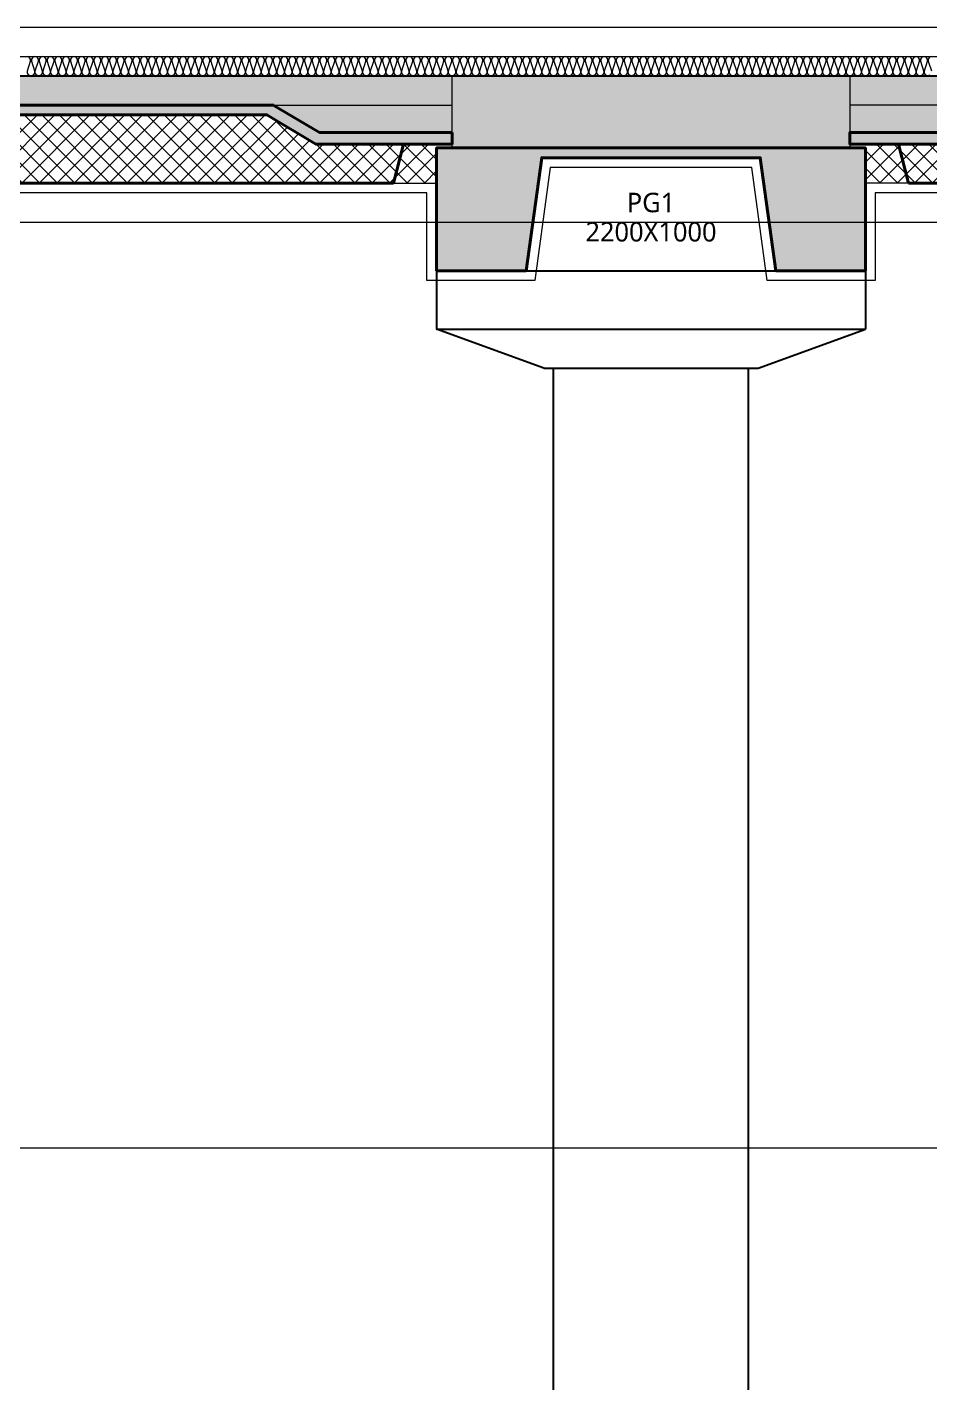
# Model space of a CAD drawing. Header units: millimetres. Extents: x 0 to 420000, y 0 to 297000.
# Drawn here: x 240813 to 245443, y 161544 to 168500 of the extents above; entities that cross this region are included whole.
import ezdxf
from ezdxf.enums import TextEntityAlignment as Align

# ---------------------------------------------------------------- set-up
doc = ezdxf.new("R2010")
doc.units = ezdxf.units.MM
doc.linetypes.add('CEN', pattern=[62, 60, -1, 0, -1])
for name, color, linetype, lineweight in [('A-AXIS-LINE', 1, 'CEN', 15), ('A-CONC-LIN1', 2, 'Continuous', 40), ('A-CONC-LIN2', 7, 'Continuous', 25), ('A-ELEV-LIN2', 7, 'Continuous', 25), ('A-XXXX-FIN2', 6, 'Continuous', 20), ('A-XXXX-INSL1', 15, 'Continuous', 18), ('A-XXXX-INSL2', 8, 'Continuous', 18)]:
    doc.layers.add(name, color=color, linetype=linetype, lineweight=lineweight)
doc.layers.add('A-CONC-SOLD', color=253, linetype='CEN')
doc.layers.add('A-XXXX-NPLT', color=144, linetype='Continuous', lineweight=15, plot=False)
doc.styles.add('맑은고딕', font='')
doc.styles.get('맑은고딕').set_extended_font_data('Malgun Gothic')

# ---------------------------------------------------------------- blocks, each defined once
blk = doc.blocks.new('axis(220316)')
at = {"layer": 'A-AXIS-LINE', "ltscale": 1000}
for p, q in [((4631788.1, -432118.7), (4955413.1, -432118.7)), ((4631788.1, -436868.7), (4955413.1, -436868.7))]:
    blk.add_line(p, q, dxfattribs=at)
blk = doc.blocks.new('PG1')
at = {"layer": 'A-CONC-SOLD'}
h = blk.add_hatch(color=256, dxfattribs=at)
h.dxf.hatch_style = 1
h.paths.add_polyline_path([(4800580.6, -237068.7), (4800580.6, -237438.7), (4802620.6, -237438.7), (4802620.6, -237068.7)])
h = blk.add_hatch(color=256, dxfattribs=at)
h.dxf.hatch_style = 1
h.paths.add_polyline_path([(4800500.6, -238068.7), (4800500.6, -237438.7), (4802700.6, -237438.7), (4802700.6, -238068.7), (4802240.6, -238068.7), (4802160.6, -237488.7), (4801040.6, -237488.7), (4800960.6, -238068.7)])
at = {"layer": 'A-CONC-LIN1'}
blk.add_lwpolyline([(4800500.6, -238068.7), (4800500.6, -237438.7), (4802700.6, -237438.7), (4802700.6, -238068.7), (4802240.6, -238068.7), (4802160.6, -237488.7), (4801040.6, -237488.7), (4800960.6, -238068.7), (4800500.6, -238068.7)], dxfattribs=at)
at = {"layer": 'A-CONC-LIN2'}
blk.add_line((4800580.6, -237068.7), (4802620.6, -237068.7), dxfattribs=at)
at = {"layer": 'A-XXXX-NPLT'}
blk.add_lwpolyline([(4802700.6, -238068.7), (4800500.6, -238068.7), (4800500.6, -237438.7), (4800580.6, -237438.7), (4800580.6, -237068.7), (4802620.6, -237068.7), (4802620.6, -237438.7), (4802700.6, -237438.7)], close=True, dxfattribs=at)
at = {"layer": 'A-XXXX-NPLT', "style": '맑은고딕'}
for s, p in [('PG1', (4801600.6, -237718.7)), ('2200X1000', (4801600.6, -237868.7))]:
    blk.add_text(s, height=100, dxfattribs=at).set_placement(p, align=Align.MIDDLE)
blk = doc.blocks.new('PS2(횡)')
at = {"layer": 'A-CONC-SOLD'}
h = blk.add_hatch(color=256, dxfattribs=at)
h.dxf.hatch_style = 1
h.paths.add_polyline_path([(1020, 0), (1020, -290), (1700, -290), (1937.4, -150), (9062.6, -150), (9300, -290), (9980, -290), (9980, 0)])
h = blk.add_hatch(color=256, dxfattribs=at)
h.dxf.hatch_style = 1
h.paths.add_polyline_path([(9980, -290), (9980, -350), (9280, -350), (9030, -200), (1970, -200), (1720, -350), (1020, -350), (1020, -290), (1700, -290), (1937.4, -150), (9062.6, -150), (9300, -290)])
at = {"layer": 'A-XXXX-INSL2'}
h = blk.add_hatch(dxfattribs=at)
h.set_pattern_fill('ANSI37', color=256, scale=20)
h.set_pattern_definition([(45, (-244012.5, -188500), (-44.90128, 44.90128), []), (135, (-244012.5, -188500), (-44.90128, -44.90128), [])])
h.paths.add_polyline_path([(1100, -550), (9900, -550), (9900, -350), (9280, -350), (9030, -200), (1970, -200), (1720, -350), (1100, -350)])
at = {"layer": 'A-CONC-LIN1', "color": 2}
for p, q in [((1320, -550), (1270, -350)), ((9680, -550), (9730, -350)), ((1320, -550), (9680, -550))]:
    blk.add_line(p, q, dxfattribs=at)
blk.add_lwpolyline([(9980, -290), (9980, -350), (9280, -350), (9030, -200), (1970, -200), (1720, -350), (1020, -350), (1020, -290), (1700, -290), (1937.4, -150), (9062.6, -150), (9300, -290)], close=True, dxfattribs=at)
at = {"layer": 'A-CONC-LIN2'}
blk.add_line((1020, 0), (9980, 0), dxfattribs=at)
at = {"layer": 'A-XXXX-INSL2'}
for p, q in [((1320, -550), (1100, -550)), ((9680, -550), (9900, -550))]:
    blk.add_line(p, q, dxfattribs=at)
at = {"layer": 'A-XXXX-NPLT'}
for p, q in [((1937.4, -150), (1020, -150)), ((9062.6, -150), (9980, -150))]:
    blk.add_line(p, q, dxfattribs=at)
at = {"layer": 'A-XXXX-NPLT', "style": '맑은고딕'}
blk.add_text('PS2', height=100, dxfattribs=at).set_placement((5500, -75), align=Align.MIDDLE)
blk = doc.blocks.new('횡지하층')
at = {"layer": 'A-ELEV-LIN2'}
for p, q in [((4844500.6, -238361.1), (4846700.6, -238361.1)), ((4844500.6, -238361.1), (4844500.6, -238661.1)), ((4846700.6, -238361.1), (4846700.6, -238661.1)), ((4844500.6, -238661.1), (4846700.6, -238661.1)), ((4845050.6, -238861.1), (4844500.6, -238661.1)), ((4846150.6, -238861.1), (4846700.6, -238661.1)), ((4845050.6, -238861.1), (4846150.6, -238861.1)), ((4845100.6, -247111.1), (4845100.6, -238861.1)), ((4846100.6, -247111.1), (4846100.6, -238861.1))]:
    blk.add_line(p, q, dxfattribs=at)
at = {"layer": 'A-XXXX-FIN2'}
blk.add_line((4757100.6, -237111.1), (4890100.6, -237111.1), dxfattribs=at)
at = {"layer": 'A-XXXX-INSL1'}
blk.add_lwpolyline([(4866450.6, -237961.1), (4857750.6, -237961.1), (4857750.6, -238411.1), (4857197, -238411.1), (4857117, -237831.1), (4856084.1, -237831.1), (4856004.1, -238411.1), (4855450.6, -238411.1), (4855450.6, -237961.1), (4846750.6, -237961.1), (4846750.6, -238411.1), (4846197, -238411.1), (4846117, -237831.1), (4845084.1, -237831.1), (4845004.1, -238411.1), (4844450.6, -238411.1), (4844450.6, -237961.1), (4835750.6, -237961.1)], dxfattribs=at)
at = {"layer": 'A-XXXX-INSL2'}
blk.add_line((4757100.4, -237261.1), (4890100.5, -237261.1), dxfattribs=at)
for points in [[(4847040.6, -237261.1), (4847029.6, -237265.1), (4847022.6, -237275.1), (4847022.6, -237286.1), (4847038.6, -237336.1)], [(4847031.6, -237357.1), (4847020.6, -237361.1), (4847009.6, -237357.1), (4847002.6, -237347.1), (4847002.6, -237336.1), (4847018.6, -237286.1), (4847018.6, -237275.1), (4847011.6, -237265.1), (4847000.6, -237261.1), (4846989.6, -237265.1), (4846982.6, -237275.1), (4846982.6, -237286.1), (4846998.6, -237336.1), (4846998.6, -237347.1), (4846991.6, -237357.1), (4846980.6, -237361.1), (4846969.6, -237357.1), (4846962.6, -237347.1), (4846962.6, -237336.1), (4846978.6, -237286.1), (4846978.6, -237275.1), (4846971.6, -237265.1), (4846960.6, -237261.1), (4846949.6, -237265.1), (4846942.6, -237275.1), (4846942.6, -237286.1), (4846958.6, -237336.1), (4846958.6, -237347.1), (4846951.6, -237357.1), (4846940.6, -237361.1), (4846929.6, -237357.1), (4846922.6, -237347.1), (4846922.6, -237336.1), (4846938.6, -237286.1), (4846938.6, -237275.1), (4846931.6, -237265.1), (4846920.6, -237261.1), (4846909.6, -237265.1), (4846902.6, -237275.1), (4846902.6, -237286.1), (4846918.6, -237336.1), (4846918.6, -237347.1), (4846911.6, -237357.1), (4846900.6, -237361.1), (4846889.6, -237357.1), (4846882.6, -237347.1), (4846882.6, -237336.1), (4846898.6, -237286.1), (4846898.6, -237275.1), (4846891.6, -237265.1), (4846880.6, -237261.1), (4846869.6, -237265.1), (4846862.6, -237275.1), (4846862.6, -237286.1), (4846878.6, -237336.1), (4846878.6, -237347.1), (4846871.6, -237357.1), (4846860.6, -237361.1), (4846849.6, -237357.1), (4846842.6, -237347.1), (4846842.6, -237336.1), (4846858.6, -237286.1), (4846858.6, -237275.1), (4846851.6, -237265.1), (4846840.6, -237261.1), (4846829.6, -237265.1), (4846822.6, -237275.1), (4846822.6, -237286.1), (4846838.6, -237336.1), (4846838.6, -237347.1), (4846831.6, -237357.1), (4846820.6, -237361.1), (4846809.6, -237357.1), (4846802.6, -237347.1), (4846802.6, -237336.1), (4846818.6, -237286.1), (4846818.6, -237275.1), (4846811.6, -237265.1), (4846800.6, -237261.1), (4846789.6, -237265.1), (4846782.6, -237275.1), (4846782.6, -237286.1), (4846798.6, -237336.1), (4846798.6, -237347.1), (4846791.6, -237357.1), (4846780.6, -237361.1), (4846769.6, -237357.1), (4846762.6, -237347.1), (4846762.6, -237336.1), (4846778.6, -237286.1), (4846778.6, -237275.1), (4846771.6, -237265.1), (4846760.6, -237261.1), (4846749.6, -237265.1), (4846742.6, -237275.1), (4846742.6, -237286.1), (4846758.6, -237336.1), (4846758.6, -237347.1), (4846751.6, -237357.1), (4846740.6, -237361.1), (4846729.6, -237357.1), (4846722.6, -237347.1), (4846722.6, -237336.1), (4846738.6, -237286.1), (4846738.6, -237275.1), (4846731.6, -237265.1), (4846720.6, -237261.1), (4846709.6, -237265.1), (4846702.6, -237275.1), (4846702.6, -237286.1), (4846718.6, -237336.1), (4846718.6, -237347.1), (4846711.6, -237357.1), (4846700.6, -237361.1), (4846689.6, -237357.1), (4846682.6, -237347.1), (4846682.6, -237336.1), (4846698.6, -237286.1), (4846698.6, -237275.1), (4846691.6, -237265.1), (4846680.6, -237261.1), (4846669.6, -237265.1), (4846662.6, -237275.1), (4846662.6, -237286.1), (4846678.6, -237336.1), (4846678.6, -237347.1), (4846671.6, -237357.1), (4846660.6, -237361.1), (4846649.6, -237357.1), (4846642.6, -237347.1), (4846642.6, -237336.1), (4846658.6, -237286.1), (4846658.6, -237275.1), (4846651.6, -237265.1), (4846640.6, -237261.1), (4846629.6, -237265.1), (4846622.6, -237275.1), (4846622.6, -237286.1), (4846638.6, -237336.1), (4846638.6, -237347.1), (4846631.6, -237357.1), (4846620.6, -237361.1), (4846609.6, -237357.1), (4846602.6, -237347.1), (4846602.6, -237336.1), (4846618.6, -237286.1), (4846618.6, -237275.1), (4846611.6, -237265.1), (4846600.6, -237261.1), (4846589.6, -237265.1), (4846582.6, -237275.1), (4846582.6, -237286.1), (4846598.6, -237336.1), (4846598.6, -237347.1), (4846591.6, -237357.1), (4846580.6, -237361.1), (4846569.6, -237357.1), (4846562.6, -237347.1), (4846562.6, -237336.1), (4846578.6, -237286.1), (4846578.6, -237275.1), (4846571.6, -237265.1), (4846560.6, -237261.1), (4846549.6, -237265.1), (4846542.6, -237275.1), (4846542.6, -237286.1), (4846558.6, -237336.1), (4846558.6, -237347.1), (4846551.6, -237357.1), (4846540.6, -237361.1), (4846529.6, -237357.1), (4846522.6, -237347.1), (4846522.6, -237336.1), (4846538.6, -237286.1), (4846538.6, -237275.1), (4846531.6, -237265.1), (4846520.6, -237261.1), (4846509.6, -237265.1), (4846502.6, -237275.1), (4846502.6, -237286.1), (4846518.6, -237336.1), (4846518.6, -237347.1), (4846511.6, -237357.1), (4846500.6, -237361.1), (4846489.6, -237357.1), (4846482.6, -237347.1), (4846482.6, -237336.1), (4846498.6, -237286.1), (4846498.6, -237275.1), (4846491.6, -237265.1), (4846480.6, -237261.1), (4846469.6, -237265.1), (4846462.6, -237275.1), (4846462.6, -237286.1), (4846478.6, -237336.1), (4846478.6, -237347.1), (4846471.6, -237357.1), (4846460.6, -237361.1), (4846449.6, -237357.1), (4846442.6, -237347.1), (4846442.6, -237336.1), (4846458.6, -237286.1), (4846458.6, -237275.1), (4846451.6, -237265.1), (4846440.6, -237261.1), (4846429.6, -237265.1), (4846422.6, -237275.1), (4846422.6, -237286.1), (4846438.6, -237336.1), (4846438.6, -237347.1), (4846431.6, -237357.1), (4846420.6, -237361.1), (4846409.6, -237357.1), (4846402.6, -237347.1), (4846402.6, -237336.1), (4846418.6, -237286.1), (4846418.6, -237275.1), (4846411.6, -237265.1), (4846400.6, -237261.1), (4846389.6, -237265.1), (4846382.6, -237275.1), (4846382.6, -237286.1), (4846398.6, -237336.1), (4846398.6, -237347.1), (4846391.6, -237357.1), (4846380.6, -237361.1), (4846369.6, -237357.1), (4846362.6, -237347.1), (4846362.6, -237336.1), (4846378.6, -237286.1), (4846378.6, -237275.1), (4846371.6, -237265.1), (4846360.6, -237261.1), (4846349.6, -237265.1), (4846342.6, -237275.1), (4846342.6, -237286.1), (4846358.6, -237336.1), (4846358.6, -237347.1), (4846351.6, -237357.1), (4846340.6, -237361.1), (4846329.6, -237357.1), (4846322.6, -237347.1), (4846322.6, -237336.1), (4846338.6, -237286.1), (4846338.6, -237275.1), (4846331.6, -237265.1), (4846320.6, -237261.1), (4846309.6, -237265.1), (4846302.6, -237275.1), (4846302.6, -237286.1), (4846318.6, -237336.1), (4846318.6, -237347.1), (4846311.6, -237357.1), (4846300.6, -237361.1), (4846289.6, -237357.1), (4846282.6, -237347.1), (4846282.6, -237336.1), (4846298.6, -237286.1), (4846298.6, -237275.1), (4846291.6, -237265.1), (4846280.6, -237261.1), (4846269.6, -237265.1), (4846262.6, -237275.1), (4846262.6, -237286.1), (4846278.6, -237336.1), (4846278.6, -237347.1), (4846271.6, -237357.1), (4846260.6, -237361.1), (4846249.6, -237357.1), (4846242.6, -237347.1), (4846242.6, -237336.1), (4846258.6, -237286.1), (4846258.6, -237275.1), (4846251.6, -237265.1), (4846240.6, -237261.1), (4846229.6, -237265.1), (4846222.6, -237275.1), (4846222.6, -237286.1), (4846238.6, -237336.1), (4846238.6, -237347.1), (4846231.6, -237357.1), (4846220.6, -237361.1), (4846209.6, -237357.1), (4846202.6, -237347.1), (4846202.6, -237336.1), (4846218.6, -237286.1), (4846218.6, -237275.1), (4846211.6, -237265.1), (4846200.6, -237261.1), (4846189.6, -237265.1), (4846182.6, -237275.1), (4846182.6, -237286.1), (4846198.6, -237336.1), (4846198.6, -237347.1), (4846191.6, -237357.1), (4846180.6, -237361.1), (4846169.6, -237357.1), (4846162.6, -237347.1), (4846162.6, -237336.1), (4846178.6, -237286.1), (4846178.6, -237275.1), (4846171.6, -237265.1), (4846160.6, -237261.1), (4846149.6, -237265.1), (4846142.6, -237275.1), (4846142.6, -237286.1), (4846158.6, -237336.1), (4846158.6, -237347.1), (4846151.6, -237357.1), (4846140.6, -237361.1), (4846129.6, -237357.1), (4846122.6, -237347.1), (4846122.6, -237336.1), (4846138.6, -237286.1), (4846138.6, -237275.1), (4846131.6, -237265.1), (4846120.6, -237261.1), (4846109.6, -237265.1), (4846102.6, -237275.1), (4846102.6, -237286.1), (4846118.6, -237336.1), (4846118.6, -237347.1), (4846111.6, -237357.1), (4846100.6, -237361.1), (4846089.6, -237357.1), (4846082.6, -237347.1), (4846082.6, -237336.1), (4846098.6, -237286.1), (4846098.6, -237275.1), (4846091.6, -237265.1), (4846080.6, -237261.1), (4846069.6, -237265.1), (4846062.6, -237275.1), (4846062.6, -237286.1), (4846078.6, -237336.1), (4846078.6, -237347.1), (4846071.6, -237357.1), (4846060.6, -237361.1), (4846049.6, -237357.1), (4846042.6, -237347.1), (4846042.6, -237336.1), (4846058.6, -237286.1), (4846058.6, -237275.1), (4846051.6, -237265.1), (4846040.6, -237261.1), (4846029.6, -237265.1), (4846022.6, -237275.1), (4846022.6, -237286.1), (4846038.6, -237336.1), (4846038.6, -237347.1), (4846031.6, -237357.1), (4846020.6, -237361.1), (4846009.6, -237357.1), (4846002.6, -237347.1), (4846002.6, -237336.1), (4846018.6, -237286.1), (4846018.6, -237275.1), (4846011.6, -237265.1), (4846000.6, -237261.1), (4845989.6, -237265.1), (4845982.6, -237275.1), (4845982.6, -237286.1), (4845998.6, -237336.1), (4845998.6, -237347.1), (4845991.6, -237357.1), (4845980.6, -237361.1), (4845969.6, -237357.1), (4845962.6, -237347.1), (4845962.6, -237336.1), (4845978.6, -237286.1), (4845978.6, -237275.1), (4845971.6, -237265.1), (4845960.6, -237261.1), (4845949.6, -237265.1), (4845942.6, -237275.1), (4845942.6, -237286.1), (4845958.6, -237336.1), (4845958.6, -237347.1), (4845951.6, -237357.1), (4845940.6, -237361.1), (4845929.6, -237357.1), (4845922.6, -237347.1), (4845922.6, -237336.1), (4845938.6, -237286.1), (4845938.6, -237275.1), (4845931.6, -237265.1), (4845920.6, -237261.1), (4845909.6, -237265.1), (4845902.6, -237275.1), (4845902.6, -237286.1), (4845918.6, -237336.1), (4845918.6, -237347.1), (4845911.6, -237357.1), (4845900.6, -237361.1), (4845889.6, -237357.1), (4845882.6, -237347.1), (4845882.6, -237336.1), (4845898.6, -237286.1), (4845898.6, -237275.1), (4845891.6, -237265.1), (4845880.6, -237261.1), (4845869.6, -237265.1), (4845862.6, -237275.1), (4845862.6, -237286.1), (4845878.6, -237336.1), (4845878.6, -237347.1), (4845871.6, -237357.1), (4845860.6, -237361.1), (4845849.6, -237357.1), (4845842.6, -237347.1), (4845842.6, -237336.1), (4845858.6, -237286.1), (4845858.6, -237275.1), (4845851.6, -237265.1), (4845840.6, -237261.1), (4845829.6, -237265.1), (4845822.6, -237275.1), (4845822.6, -237286.1), (4845838.6, -237336.1), (4845838.6, -237347.1), (4845831.6, -237357.1), (4845820.6, -237361.1), (4845809.6, -237357.1), (4845802.6, -237347.1), (4845802.6, -237336.1), (4845818.6, -237286.1), (4845818.6, -237275.1), (4845811.6, -237265.1), (4845800.6, -237261.1), (4845789.6, -237265.1), (4845782.6, -237275.1), (4845782.6, -237286.1), (4845798.6, -237336.1), (4845798.6, -237347.1), (4845791.6, -237357.1), (4845780.6, -237361.1), (4845769.6, -237357.1), (4845762.6, -237347.1), (4845762.6, -237336.1), (4845778.6, -237286.1), (4845778.6, -237275.1), (4845771.6, -237265.1), (4845760.6, -237261.1), (4845749.6, -237265.1), (4845742.6, -237275.1), (4845742.6, -237286.1), (4845758.6, -237336.1), (4845758.6, -237347.1), (4845751.6, -237357.1), (4845740.6, -237361.1), (4845729.6, -237357.1), (4845722.6, -237347.1), (4845722.6, -237336.1), (4845738.6, -237286.1), (4845738.6, -237275.1), (4845731.6, -237265.1), (4845720.6, -237261.1), (4845709.6, -237265.1), (4845702.6, -237275.1), (4845702.6, -237286.1), (4845718.6, -237336.1), (4845718.6, -237347.1), (4845711.6, -237357.1), (4845700.6, -237361.1), (4845689.6, -237357.1), (4845682.6, -237347.1), (4845682.6, -237336.1), (4845698.6, -237286.1), (4845698.6, -237275.1), (4845691.6, -237265.1), (4845680.6, -237261.1), (4845669.6, -237265.1), (4845662.6, -237275.1), (4845662.6, -237286.1), (4845678.6, -237336.1), (4845678.6, -237347.1), (4845671.6, -237357.1), (4845660.6, -237361.1), (4845649.6, -237357.1), (4845642.6, -237347.1), (4845642.6, -237336.1), (4845658.6, -237286.1), (4845658.6, -237275.1), (4845651.6, -237265.1), (4845640.6, -237261.1), (4845629.6, -237265.1), (4845622.6, -237275.1), (4845622.6, -237286.1), (4845638.6, -237336.1), (4845638.6, -237347.1), (4845631.6, -237357.1), (4845620.6, -237361.1), (4845609.6, -237357.1), (4845602.6, -237347.1), (4845602.6, -237336.1), (4845618.6, -237286.1), (4845618.6, -237275.1), (4845611.6, -237265.1), (4845600.6, -237261.1), (4845589.6, -237265.1), (4845582.6, -237275.1), (4845582.6, -237286.1), (4845598.6, -237336.1), (4845598.6, -237347.1), (4845591.6, -237357.1), (4845580.6, -237361.1), (4845569.6, -237357.1), (4845562.6, -237347.1), (4845562.6, -237336.1), (4845578.6, -237286.1), (4845578.6, -237275.1), (4845571.6, -237265.1), (4845560.6, -237261.1), (4845549.6, -237265.1), (4845542.6, -237275.1), (4845542.6, -237286.1), (4845558.6, -237336.1), (4845558.6, -237347.1), (4845551.6, -237357.1), (4845540.6, -237361.1), (4845529.6, -237357.1), (4845522.6, -237347.1), (4845522.6, -237336.1), (4845538.6, -237286.1), (4845538.6, -237275.1), (4845531.6, -237265.1), (4845520.6, -237261.1), (4845509.6, -237265.1), (4845502.6, -237275.1), (4845502.6, -237286.1), (4845518.6, -237336.1), (4845518.6, -237347.1), (4845511.6, -237357.1), (4845500.6, -237361.1), (4845489.6, -237357.1), (4845482.6, -237347.1), (4845482.6, -237336.1), (4845498.6, -237286.1), (4845498.6, -237275.1), (4845491.6, -237265.1), (4845480.6, -237261.1), (4845469.6, -237265.1), (4845462.6, -237275.1), (4845462.6, -237286.1), (4845478.6, -237336.1), (4845478.6, -237347.1), (4845471.6, -237357.1), (4845460.6, -237361.1), (4845449.6, -237357.1), (4845442.6, -237347.1), (4845442.6, -237336.1), (4845458.6, -237286.1), (4845458.6, -237275.1), (4845451.6, -237265.1), (4845440.6, -237261.1), (4845429.6, -237265.1), (4845422.6, -237275.1), (4845422.6, -237286.1), (4845438.6, -237336.1), (4845438.6, -237347.1), (4845431.6, -237357.1), (4845420.6, -237361.1), (4845409.6, -237357.1), (4845402.6, -237347.1), (4845402.6, -237336.1), (4845418.6, -237286.1), (4845418.6, -237275.1), (4845411.6, -237265.1), (4845400.6, -237261.1), (4845389.6, -237265.1), (4845382.6, -237275.1), (4845382.6, -237286.1), (4845398.6, -237336.1), (4845398.6, -237347.1), (4845391.6, -237357.1), (4845380.6, -237361.1), (4845369.6, -237357.1), (4845362.6, -237347.1), (4845362.6, -237336.1), (4845378.6, -237286.1), (4845378.6, -237275.1), (4845371.6, -237265.1), (4845360.6, -237261.1), (4845349.6, -237265.1), (4845342.6, -237275.1), (4845342.6, -237286.1), (4845358.6, -237336.1), (4845358.6, -237347.1), (4845351.6, -237357.1), (4845340.6, -237361.1), (4845329.6, -237357.1), (4845322.6, -237347.1), (4845322.6, -237336.1), (4845338.6, -237286.1), (4845338.6, -237275.1), (4845331.6, -237265.1), (4845320.6, -237261.1), (4845309.6, -237265.1), (4845302.6, -237275.1), (4845302.6, -237286.1), (4845318.6, -237336.1), (4845318.6, -237347.1), (4845311.6, -237357.1), (4845300.6, -237361.1), (4845289.6, -237357.1), (4845282.6, -237347.1), (4845282.6, -237336.1), (4845298.6, -237286.1), (4845298.6, -237275.1), (4845291.6, -237265.1), (4845280.6, -237261.1), (4845269.6, -237265.1), (4845262.6, -237275.1), (4845262.6, -237286.1), (4845278.6, -237336.1), (4845278.6, -237347.1), (4845271.6, -237357.1), (4845260.6, -237361.1), (4845249.6, -237357.1), (4845242.6, -237347.1), (4845242.6, -237336.1), (4845258.6, -237286.1), (4845258.6, -237275.1), (4845251.6, -237265.1), (4845240.6, -237261.1), (4845229.6, -237265.1), (4845222.6, -237275.1), (4845222.6, -237286.1), (4845238.6, -237336.1), (4845238.6, -237347.1), (4845231.6, -237357.1), (4845220.6, -237361.1), (4845209.6, -237357.1), (4845202.6, -237347.1), (4845202.6, -237336.1), (4845218.6, -237286.1), (4845218.6, -237275.1), (4845211.6, -237265.1), (4845200.6, -237261.1), (4845189.6, -237265.1), (4845182.6, -237275.1), (4845182.6, -237286.1), (4845198.6, -237336.1), (4845198.6, -237347.1), (4845191.6, -237357.1), (4845180.6, -237361.1), (4845169.6, -237357.1), (4845162.6, -237347.1), (4845162.6, -237336.1), (4845178.6, -237286.1), (4845178.6, -237275.1), (4845171.6, -237265.1), (4845160.6, -237261.1), (4845149.6, -237265.1), (4845142.6, -237275.1), (4845142.6, -237286.1), (4845158.6, -237336.1), (4845158.6, -237347.1), (4845151.6, -237357.1), (4845140.6, -237361.1), (4845129.6, -237357.1), (4845122.6, -237347.1), (4845122.6, -237336.1), (4845138.6, -237286.1), (4845138.6, -237275.1), (4845131.6, -237265.1), (4845120.6, -237261.1), (4845109.6, -237265.1), (4845102.6, -237275.1), (4845102.6, -237286.1), (4845118.6, -237336.1), (4845118.6, -237347.1), (4845111.6, -237357.1), (4845100.6, -237361.1), (4845089.6, -237357.1), (4845082.6, -237347.1), (4845082.6, -237336.1), (4845098.6, -237286.1), (4845098.6, -237275.1), (4845091.6, -237265.1), (4845080.6, -237261.1), (4845069.6, -237265.1), (4845062.6, -237275.1), (4845062.6, -237286.1), (4845078.6, -237336.1), (4845078.6, -237347.1), (4845071.6, -237357.1), (4845060.6, -237361.1), (4845049.6, -237357.1), (4845042.6, -237347.1), (4845042.6, -237336.1), (4845058.6, -237286.1), (4845058.6, -237275.1), (4845051.6, -237265.1), (4845040.6, -237261.1), (4845029.6, -237265.1), (4845022.6, -237275.1), (4845022.6, -237286.1), (4845038.6, -237336.1), (4845038.6, -237347.1), (4845031.6, -237357.1), (4845020.6, -237361.1), (4845009.6, -237357.1), (4845002.6, -237347.1), (4845002.6, -237336.1), (4845018.6, -237286.1), (4845018.6, -237275.1), (4845011.6, -237265.1), (4845000.6, -237261.1), (4844989.6, -237265.1), (4844982.6, -237275.1), (4844982.6, -237286.1), (4844998.6, -237336.1), (4844998.6, -237347.1), (4844991.6, -237357.1), (4844980.6, -237361.1), (4844969.6, -237357.1), (4844962.6, -237347.1), (4844962.6, -237336.1), (4844978.6, -237286.1), (4844978.6, -237275.1), (4844971.6, -237265.1), (4844960.6, -237261.1), (4844949.6, -237265.1), (4844942.6, -237275.1), (4844942.6, -237286.1), (4844958.6, -237336.1), (4844958.6, -237347.1), (4844951.6, -237357.1), (4844940.6, -237361.1), (4844929.6, -237357.1), (4844922.6, -237347.1), (4844922.6, -237336.1), (4844938.6, -237286.1), (4844938.6, -237275.1), (4844931.6, -237265.1), (4844920.6, -237261.1), (4844909.6, -237265.1), (4844902.6, -237275.1), (4844902.6, -237286.1), (4844918.6, -237336.1), (4844918.6, -237347.1), (4844911.6, -237357.1), (4844900.6, -237361.1), (4844889.6, -237357.1), (4844882.6, -237347.1), (4844882.6, -237336.1), (4844898.6, -237286.1), (4844898.6, -237275.1), (4844891.6, -237265.1), (4844880.6, -237261.1), (4844869.6, -237265.1), (4844862.6, -237275.1), (4844862.6, -237286.1), (4844878.6, -237336.1), (4844878.6, -237347.1), (4844871.6, -237357.1), (4844860.6, -237361.1), (4844849.6, -237357.1), (4844842.6, -237347.1), (4844842.6, -237336.1), (4844858.6, -237286.1), (4844858.6, -237275.1), (4844851.6, -237265.1), (4844840.6, -237261.1), (4844829.6, -237265.1), (4844822.6, -237275.1), (4844822.6, -237286.1), (4844838.6, -237336.1), (4844838.6, -237347.1), (4844831.6, -237357.1), (4844820.6, -237361.1), (4844809.6, -237357.1), (4844802.6, -237347.1), (4844802.6, -237336.1), (4844818.6, -237286.1), (4844818.6, -237275.1), (4844811.6, -237265.1), (4844800.6, -237261.1), (4844789.6, -237265.1), (4844782.6, -237275.1), (4844782.6, -237286.1), (4844798.6, -237336.1), (4844798.6, -237347.1), (4844791.6, -237357.1), (4844780.6, -237361.1), (4844769.6, -237357.1), (4844762.6, -237347.1), (4844762.6, -237336.1), (4844778.6, -237286.1), (4844778.6, -237275.1), (4844771.6, -237265.1), (4844760.6, -237261.1), (4844749.6, -237265.1), (4844742.6, -237275.1), (4844742.6, -237286.1), (4844758.6, -237336.1), (4844758.6, -237347.1), (4844751.6, -237357.1), (4844740.6, -237361.1), (4844729.6, -237357.1), (4844722.6, -237347.1), (4844722.6, -237336.1), (4844738.6, -237286.1), (4844738.6, -237275.1), (4844731.6, -237265.1), (4844720.6, -237261.1), (4844709.6, -237265.1), (4844702.6, -237275.1), (4844702.6, -237286.1), (4844718.6, -237336.1), (4844718.6, -237347.1), (4844711.6, -237357.1), (4844700.6, -237361.1), (4844689.6, -237357.1), (4844682.6, -237347.1), (4844682.6, -237336.1), (4844698.6, -237286.1), (4844698.6, -237275.1), (4844691.6, -237265.1), (4844680.6, -237261.1), (4844669.6, -237265.1), (4844662.6, -237275.1), (4844662.6, -237286.1), (4844678.6, -237336.1), (4844678.6, -237347.1), (4844671.6, -237357.1), (4844660.6, -237361.1), (4844649.6, -237357.1), (4844642.6, -237347.1), (4844642.6, -237336.1), (4844658.6, -237286.1), (4844658.6, -237275.1), (4844651.6, -237265.1), (4844640.6, -237261.1), (4844629.6, -237265.1), (4844622.6, -237275.1), (4844622.6, -237286.1), (4844638.6, -237336.1), (4844638.6, -237347.1), (4844631.6, -237357.1), (4844620.6, -237361.1), (4844609.6, -237357.1), (4844602.6, -237347.1), (4844602.6, -237336.1), (4844618.6, -237286.1), (4844618.6, -237275.1), (4844611.6, -237265.1), (4844600.6, -237261.1), (4844589.6, -237265.1), (4844582.6, -237275.1), (4844582.6, -237286.1), (4844598.6, -237336.1), (4844598.6, -237347.1), (4844591.6, -237357.1), (4844580.6, -237361.1), (4844569.6, -237357.1), (4844562.6, -237347.1), (4844562.6, -237336.1), (4844578.6, -237286.1), (4844578.6, -237275.1), (4844571.6, -237265.1), (4844560.6, -237261.1), (4844549.6, -237265.1), (4844542.6, -237275.1), (4844542.6, -237286.1), (4844558.6, -237336.1), (4844558.6, -237347.1), (4844551.6, -237357.1), (4844540.6, -237361.1), (4844529.6, -237357.1), (4844522.6, -237347.1), (4844522.6, -237336.1), (4844538.6, -237286.1), (4844538.6, -237275.1), (4844531.6, -237265.1), (4844520.6, -237261.1), (4844509.6, -237265.1), (4844502.6, -237275.1), (4844502.6, -237286.1), (4844518.6, -237336.1), (4844518.6, -237347.1), (4844511.6, -237357.1), (4844500.6, -237361.1), (4844489.6, -237357.1), (4844482.6, -237347.1), (4844482.6, -237336.1), (4844498.6, -237286.1), (4844498.6, -237275.1), (4844491.6, -237265.1), (4844480.6, -237261.1), (4844469.6, -237265.1), (4844462.6, -237275.1), (4844462.6, -237286.1), (4844478.6, -237336.1), (4844478.6, -237347.1), (4844471.6, -237357.1), (4844460.6, -237361.1), (4844449.6, -237357.1), (4844442.6, -237347.1), (4844442.6, -237336.1), (4844458.6, -237286.1), (4844458.6, -237275.1), (4844451.6, -237265.1), (4844440.6, -237261.1), (4844429.6, -237265.1), (4844422.6, -237275.1), (4844422.6, -237286.1), (4844438.6, -237336.1), (4844438.6, -237347.1), (4844431.6, -237357.1), (4844420.6, -237361.1), (4844409.6, -237357.1), (4844402.6, -237347.1), (4844402.6, -237336.1), (4844418.6, -237286.1), (4844418.6, -237275.1), (4844411.6, -237265.1), (4844400.6, -237261.1), (4844389.6, -237265.1), (4844382.6, -237275.1), (4844382.6, -237286.1), (4844398.6, -237336.1), (4844398.6, -237347.1), (4844391.6, -237357.1), (4844380.6, -237361.1), (4844369.6, -237357.1), (4844362.6, -237347.1), (4844362.6, -237336.1), (4844378.6, -237286.1), (4844378.6, -237275.1), (4844371.6, -237265.1), (4844360.6, -237261.1), (4844349.6, -237265.1), (4844342.6, -237275.1), (4844342.6, -237286.1), (4844358.6, -237336.1), (4844358.6, -237347.1), (4844351.6, -237357.1), (4844340.6, -237361.1), (4844329.6, -237357.1), (4844322.6, -237347.1), (4844322.6, -237336.1), (4844338.6, -237286.1), (4844338.6, -237275.1), (4844331.6, -237265.1), (4844320.6, -237261.1), (4844309.6, -237265.1), (4844302.6, -237275.1), (4844302.6, -237286.1), (4844318.6, -237336.1), (4844318.6, -237347.1), (4844311.6, -237357.1), (4844300.6, -237361.1), (4844289.6, -237357.1), (4844282.6, -237347.1), (4844282.6, -237336.1), (4844298.6, -237286.1), (4844298.6, -237275.1), (4844291.6, -237265.1), (4844280.6, -237261.1), (4844269.6, -237265.1), (4844262.6, -237275.1), (4844262.6, -237286.1), (4844278.6, -237336.1), (4844278.6, -237347.1), (4844271.6, -237357.1), (4844260.6, -237361.1), (4844249.6, -237357.1), (4844242.6, -237347.1), (4844242.6, -237336.1), (4844258.6, -237286.1), (4844258.6, -237275.1), (4844251.6, -237265.1), (4844240.6, -237261.1), (4844229.6, -237265.1), (4844222.6, -237275.1), (4844222.6, -237286.1), (4844238.6, -237336.1), (4844238.6, -237347.1), (4844231.6, -237357.1), (4844220.6, -237361.1), (4844209.6, -237357.1), (4844202.6, -237347.1), (4844202.6, -237336.1), (4844218.6, -237286.1), (4844218.6, -237275.1), (4844211.6, -237265.1), (4844200.6, -237261.1), (4844189.6, -237265.1), (4844182.6, -237275.1), (4844182.6, -237286.1), (4844198.6, -237336.1), (4844198.6, -237347.1), (4844191.6, -237357.1), (4844180.6, -237361.1), (4844169.6, -237357.1), (4844162.6, -237347.1), (4844162.6, -237336.1), (4844178.6, -237286.1), (4844178.6, -237275.1), (4844171.6, -237265.1), (4844160.6, -237261.1), (4844149.6, -237265.1), (4844142.6, -237275.1), (4844142.6, -237286.1), (4844158.6, -237336.1), (4844158.6, -237347.1), (4844151.6, -237357.1), (4844140.6, -237361.1), (4844129.6, -237357.1), (4844122.6, -237347.1), (4844122.6, -237336.1), (4844138.6, -237286.1), (4844138.6, -237275.1), (4844131.6, -237265.1), (4844120.6, -237261.1), (4844109.6, -237265.1), (4844102.6, -237275.1), (4844102.6, -237286.1), (4844118.6, -237336.1), (4844118.6, -237347.1), (4844111.6, -237357.1), (4844100.6, -237361.1), (4844089.6, -237357.1), (4844082.6, -237347.1), (4844082.6, -237336.1), (4844098.6, -237286.1), (4844098.6, -237275.1), (4844091.6, -237265.1), (4844080.6, -237261.1), (4844069.6, -237265.1), (4844062.6, -237275.1), (4844062.6, -237286.1), (4844078.6, -237336.1), (4844078.6, -237347.1), (4844071.6, -237357.1), (4844060.6, -237361.1), (4844049.6, -237357.1), (4844042.6, -237347.1), (4844042.6, -237336.1), (4844058.6, -237286.1), (4844058.6, -237275.1), (4844051.6, -237265.1), (4844040.6, -237261.1), (4844029.6, -237265.1), (4844022.6, -237275.1), (4844022.6, -237286.1), (4844038.6, -237336.1), (4844038.6, -237347.1), (4844031.6, -237357.1), (4844020.6, -237361.1), (4844009.6, -237357.1), (4844002.6, -237347.1), (4844002.6, -237336.1), (4844018.6, -237286.1), (4844018.6, -237275.1), (4844011.6, -237265.1), (4844000.6, -237261.1), (4843989.6, -237265.1), (4843982.6, -237275.1), (4843982.6, -237286.1), (4843998.6, -237336.1), (4843998.6, -237347.1), (4843991.6, -237357.1), (4843980.6, -237361.1), (4843969.6, -237357.1), (4843962.6, -237347.1), (4843962.6, -237336.1), (4843978.6, -237286.1), (4843978.6, -237275.1), (4843971.6, -237265.1), (4843960.6, -237261.1), (4843949.6, -237265.1), (4843942.6, -237275.1), (4843942.6, -237286.1), (4843958.6, -237336.1), (4843958.6, -237347.1), (4843951.6, -237357.1), (4843940.6, -237361.1), (4843929.6, -237357.1), (4843922.6, -237347.1), (4843922.6, -237336.1), (4843938.6, -237286.1), (4843938.6, -237275.1), (4843931.6, -237265.1), (4843920.6, -237261.1), (4843909.6, -237265.1), (4843902.6, -237275.1), (4843902.6, -237286.1), (4843918.6, -237336.1), (4843918.6, -237347.1), (4843911.6, -237357.1), (4843900.6, -237361.1), (4843889.6, -237357.1), (4843882.6, -237347.1), (4843882.6, -237336.1), (4843898.6, -237286.1), (4843898.6, -237275.1), (4843891.6, -237265.1), (4843880.6, -237261.1), (4843869.6, -237265.1), (4843862.6, -237275.1), (4843862.6, -237286.1), (4843878.6, -237336.1), (4843878.6, -237347.1), (4843871.6, -237357.1), (4843860.6, -237361.1), (4843849.6, -237357.1), (4843842.6, -237347.1), (4843842.6, -237336.1), (4843858.6, -237286.1), (4843858.6, -237275.1), (4843851.6, -237265.1), (4843840.6, -237261.1), (4843829.6, -237265.1), (4843822.6, -237275.1), (4843822.6, -237286.1), (4843838.6, -237336.1), (4843838.6, -237347.1), (4843831.6, -237357.1), (4843820.6, -237361.1), (4843809.6, -237357.1), (4843802.6, -237347.1), (4843802.6, -237336.1), (4843818.6, -237286.1), (4843818.6, -237275.1), (4843811.6, -237265.1), (4843800.6, -237261.1), (4843789.6, -237265.1), (4843782.6, -237275.1), (4843782.6, -237286.1), (4843798.6, -237336.1), (4843798.6, -237347.1), (4843791.6, -237357.1), (4843780.6, -237361.1), (4843769.6, -237357.1), (4843762.6, -237347.1), (4843762.6, -237336.1), (4843778.6, -237286.1), (4843778.6, -237275.1), (4843771.6, -237265.1), (4843760.6, -237261.1), (4843749.6, -237265.1), (4843742.6, -237275.1), (4843742.6, -237286.1), (4843758.6, -237336.1), (4843758.6, -237347.1), (4843751.6, -237357.1), (4843740.6, -237361.1), (4843729.6, -237357.1), (4843722.6, -237347.1), (4843722.6, -237336.1), (4843738.6, -237286.1), (4843738.6, -237275.1), (4843731.6, -237265.1), (4843720.6, -237261.1), (4843709.6, -237265.1), (4843702.6, -237275.1), (4843702.6, -237286.1), (4843718.6, -237336.1), (4843718.6, -237347.1), (4843711.6, -237357.1), (4843700.6, -237361.1), (4843689.6, -237357.1), (4843682.6, -237347.1), (4843682.6, -237336.1), (4843698.6, -237286.1), (4843698.6, -237275.1), (4843691.6, -237265.1), (4843680.6, -237261.1), (4843669.6, -237265.1), (4843662.6, -237275.1), (4843662.6, -237286.1), (4843678.6, -237336.1), (4843678.6, -237347.1), (4843671.6, -237357.1), (4843660.6, -237361.1), (4843649.6, -237357.1), (4843642.6, -237347.1), (4843642.6, -237336.1), (4843658.6, -237286.1), (4843658.6, -237275.1), (4843651.6, -237265.1), (4843640.6, -237261.1), (4843629.6, -237265.1), (4843622.6, -237275.1), (4843622.6, -237286.1), (4843638.6, -237336.1), (4843638.6, -237347.1), (4843631.6, -237357.1), (4843620.6, -237361.1), (4843609.6, -237357.1), (4843602.6, -237347.1), (4843602.6, -237336.1), (4843618.6, -237286.1), (4843618.6, -237275.1), (4843611.6, -237265.1), (4843600.6, -237261.1), (4843589.6, -237265.1), (4843582.6, -237275.1), (4843582.6, -237286.1), (4843598.6, -237336.1), (4843598.6, -237347.1), (4843591.6, -237357.1), (4843580.6, -237361.1), (4843569.6, -237357.1), (4843562.6, -237347.1), (4843562.6, -237336.1), (4843578.6, -237286.1), (4843578.6, -237275.1), (4843571.6, -237265.1), (4843560.6, -237261.1), (4843549.6, -237265.1), (4843542.6, -237275.1), (4843542.6, -237286.1), (4843558.6, -237336.1), (4843558.6, -237347.1), (4843551.6, -237357.1), (4843540.6, -237361.1), (4843529.6, -237357.1), (4843522.6, -237347.1), (4843522.6, -237336.1), (4843538.6, -237286.1), (4843538.6, -237275.1), (4843531.6, -237265.1), (4843520.6, -237261.1), (4843509.6, -237265.1), (4843502.6, -237275.1), (4843502.6, -237286.1), (4843518.6, -237336.1), (4843518.6, -237347.1), (4843511.6, -237357.1), (4843500.6, -237361.1), (4843489.6, -237357.1), (4843482.6, -237347.1), (4843482.6, -237336.1), (4843498.6, -237286.1), (4843498.6, -237275.1), (4843491.6, -237265.1), (4843480.6, -237261.1), (4843469.6, -237265.1), (4843462.6, -237275.1), (4843462.6, -237286.1), (4843478.6, -237336.1), (4843478.6, -237347.1), (4843471.6, -237357.1), (4843460.6, -237361.1), (4843449.6, -237357.1), (4843442.6, -237347.1), (4843442.6, -237336.1), (4843458.6, -237286.1), (4843458.6, -237275.1), (4843451.6, -237265.1), (4843440.6, -237261.1), (4843429.6, -237265.1), (4843422.6, -237275.1), (4843422.6, -237286.1), (4843438.6, -237336.1), (4843438.6, -237347.1), (4843431.6, -237357.1), (4843420.6, -237361.1), (4843409.6, -237357.1), (4843402.6, -237347.1), (4843402.6, -237336.1), (4843418.6, -237286.1), (4843418.6, -237275.1), (4843411.6, -237265.1), (4843400.6, -237261.1), (4843389.6, -237265.1), (4843382.6, -237275.1), (4843382.6, -237286.1), (4843398.6, -237336.1), (4843398.6, -237347.1), (4843391.6, -237357.1), (4843380.6, -237361.1), (4843369.6, -237357.1), (4843362.6, -237347.1), (4843362.6, -237336.1), (4843378.6, -237286.1), (4843378.6, -237275.1), (4843371.6, -237265.1), (4843360.6, -237261.1), (4843349.6, -237265.1), (4843342.6, -237275.1), (4843342.6, -237286.1), (4843358.6, -237336.1), (4843358.6, -237347.1), (4843351.6, -237357.1), (4843340.6, -237361.1), (4843329.6, -237357.1), (4843322.6, -237347.1), (4843322.6, -237336.1), (4843338.6, -237286.1), (4843338.6, -237275.1), (4843331.6, -237265.1), (4843320.6, -237261.1), (4843309.6, -237265.1), (4843302.6, -237275.1), (4843302.6, -237286.1), (4843318.6, -237336.1), (4843318.6, -237347.1), (4843311.6, -237357.1), (4843300.6, -237361.1), (4843289.6, -237357.1), (4843282.6, -237347.1), (4843282.6, -237336.1), (4843298.6, -237286.1), (4843298.6, -237275.1), (4843291.6, -237265.1), (4843280.6, -237261.1), (4843269.6, -237265.1), (4843262.6, -237275.1), (4843262.6, -237286.1), (4843278.6, -237336.1), (4843278.6, -237347.1), (4843271.6, -237357.1), (4843260.6, -237361.1), (4843249.6, -237357.1), (4843242.6, -237347.1), (4843242.6, -237336.1), (4843258.6, -237286.1), (4843258.6, -237275.1), (4843251.6, -237265.1), (4843240.6, -237261.1), (4843229.6, -237265.1), (4843222.6, -237275.1), (4843222.6, -237286.1), (4843238.6, -237336.1), (4843238.6, -237347.1), (4843231.6, -237357.1), (4843220.6, -237361.1), (4843209.6, -237357.1), (4843202.6, -237347.1), (4843202.6, -237336.1), (4843218.6, -237286.1), (4843218.6, -237275.1), (4843211.6, -237265.1), (4843200.6, -237261.1), (4843189.6, -237265.1), (4843182.6, -237275.1), (4843182.6, -237286.1), (4843198.6, -237336.1), (4843198.6, -237347.1), (4843191.6, -237357.1), (4843180.6, -237361.1), (4843169.6, -237357.1), (4843162.6, -237347.1), (4843162.6, -237336.1), (4843178.6, -237286.1), (4843178.6, -237275.1), (4843171.6, -237265.1), (4843160.6, -237261.1), (4843149.6, -237265.1), (4843142.6, -237275.1), (4843142.6, -237286.1), (4843158.6, -237336.1), (4843158.6, -237347.1), (4843151.6, -237357.1), (4843140.6, -237361.1), (4843129.6, -237357.1), (4843122.6, -237347.1), (4843122.6, -237336.1), (4843138.6, -237286.1), (4843138.6, -237275.1), (4843131.6, -237265.1), (4843120.6, -237261.1), (4843109.6, -237265.1), (4843102.6, -237275.1), (4843102.6, -237286.1), (4843118.6, -237336.1), (4843118.6, -237347.1), (4843111.6, -237357.1), (4843100.6, -237361.1), (4843089.6, -237357.1), (4843082.6, -237347.1), (4843082.6, -237336.1), (4843098.6, -237286.1), (4843098.6, -237275.1), (4843091.6, -237265.1), (4843080.6, -237261.1), (4843069.6, -237265.1), (4843062.6, -237275.1), (4843062.6, -237286.1), (4843078.6, -237336.1), (4843078.6, -237347.1), (4843071.6, -237357.1), (4843060.6, -237361.1), (4843049.6, -237357.1), (4843042.6, -237347.1), (4843042.6, -237336.1), (4843058.6, -237286.1), (4843058.6, -237275.1), (4843051.6, -237265.1), (4843040.6, -237261.1), (4843029.6, -237265.1), (4843022.6, -237275.1), (4843022.6, -237286.1), (4843038.6, -237336.1), (4843038.6, -237347.1), (4843031.6, -237357.1), (4843020.6, -237361.1), (4843009.6, -237357.1), (4843002.6, -237347.1), (4843002.6, -237336.1), (4843018.6, -237286.1), (4843018.6, -237275.1), (4843011.6, -237265.1), (4843000.6, -237261.1), (4842989.6, -237265.1), (4842982.6, -237275.1), (4842982.6, -237286.1), (4842998.6, -237336.1), (4842998.6, -237347.1), (4842991.6, -237357.1), (4842980.6, -237361.1), (4842969.6, -237357.1), (4842962.6, -237347.1), (4842962.6, -237336.1), (4842978.6, -237286.1), (4842978.6, -237275.1), (4842971.6, -237265.1), (4842960.6, -237261.1), (4842949.6, -237265.1), (4842942.6, -237275.1), (4842942.6, -237286.1), (4842958.6, -237336.1), (4842958.6, -237347.1), (4842951.6, -237357.1), (4842940.6, -237361.1), (4842929.6, -237357.1), (4842922.6, -237347.1), (4842922.6, -237336.1), (4842938.6, -237286.1), (4842938.6, -237275.1), (4842931.6, -237265.1), (4842920.6, -237261.1), (4842909.6, -237265.1), (4842902.6, -237275.1), (4842902.6, -237286.1), (4842918.6, -237336.1), (4842918.6, -237347.1), (4842911.6, -237357.1), (4842900.6, -237361.1), (4842889.6, -237357.1), (4842882.6, -237347.1), (4842882.6, -237336.1), (4842898.6, -237286.1), (4842898.6, -237275.1), (4842891.6, -237265.1), (4842880.6, -237261.1), (4842869.6, -237265.1), (4842862.6, -237275.1), (4842862.6, -237286.1), (4842878.6, -237336.1), (4842878.6, -237347.1), (4842871.6, -237357.1), (4842860.6, -237361.1), (4842849.6, -237357.1), (4842842.6, -237347.1), (4842842.6, -237336.1), (4842858.6, -237286.1), (4842858.6, -237275.1), (4842851.6, -237265.1), (4842840.6, -237261.1), (4842829.6, -237265.1), (4842822.6, -237275.1), (4842822.6, -237286.1), (4842838.6, -237336.1), (4842838.6, -237347.1), (4842831.6, -237357.1), (4842820.6, -237361.1), (4842809.6, -237357.1), (4842802.6, -237347.1), (4842802.6, -237336.1), (4842818.6, -237286.1), (4842818.6, -237275.1), (4842811.6, -237265.1), (4842800.6, -237261.1), (4842789.6, -237265.1), (4842782.6, -237275.1), (4842782.6, -237286.1), (4842798.6, -237336.1), (4842798.6, -237347.1), (4842791.6, -237357.1), (4842780.6, -237361.1), (4842769.6, -237357.1), (4842762.6, -237347.1), (4842762.6, -237336.1), (4842778.6, -237286.1), (4842778.6, -237275.1), (4842771.6, -237265.1), (4842760.6, -237261.1), (4842749.6, -237265.1), (4842742.6, -237275.1), (4842742.6, -237286.1), (4842758.6, -237336.1), (4842758.6, -237347.1), (4842751.6, -237357.1), (4842740.6, -237361.1), (4842729.6, -237357.1), (4842722.6, -237347.1), (4842722.6, -237336.1), (4842738.6, -237286.1), (4842738.6, -237275.1), (4842731.6, -237265.1), (4842720.6, -237261.1), (4842709.6, -237265.1), (4842702.6, -237275.1), (4842702.6, -237286.1), (4842718.6, -237336.1), (4842718.6, -237347.1), (4842711.6, -237357.1), (4842700.6, -237361.1), (4842689.6, -237357.1), (4842682.6, -237347.1), (4842682.6, -237336.1), (4842698.6, -237286.1), (4842698.6, -237275.1), (4842691.6, -237265.1), (4842680.6, -237261.1), (4842669.6, -237265.1), (4842662.6, -237275.1), (4842662.6, -237286.1), (4842678.6, -237336.1), (4842678.6, -237347.1), (4842671.6, -237357.1), (4842660.6, -237361.1), (4842649.6, -237357.1), (4842642.6, -237347.1), (4842642.6, -237336.1), (4842658.6, -237286.1), (4842658.6, -237275.1), (4842651.6, -237265.1), (4842640.6, -237261.1), (4842629.6, -237265.1), (4842622.6, -237275.1), (4842622.6, -237286.1), (4842638.6, -237336.1), (4842638.6, -237347.1), (4842631.6, -237357.1), (4842620.6, -237361.1), (4842609.6, -237357.1), (4842602.6, -237347.1), (4842602.6, -237336.1), (4842618.6, -237286.1), (4842618.6, -237275.1), (4842611.6, -237265.1), (4842600.6, -237261.1), (4842589.6, -237265.1), (4842582.6, -237275.1), (4842582.6, -237286.1), (4842598.6, -237336.1), (4842598.6, -237347.1), (4842591.6, -237357.1), (4842580.6, -237361.1), (4842569.6, -237357.1), (4842562.6, -237347.1), (4842562.6, -237336.1), (4842578.6, -237286.1), (4842578.6, -237275.1), (4842571.6, -237265.1), (4842560.6, -237261.1), (4842549.6, -237265.1), (4842542.6, -237275.1), (4842542.6, -237286.1), (4842558.6, -237336.1), (4842558.6, -237347.1), (4842551.6, -237357.1), (4842540.6, -237361.1), (4842529.6, -237357.1), (4842522.6, -237347.1), (4842522.6, -237336.1), (4842538.6, -237286.1), (4842538.6, -237275.1), (4842531.6, -237265.1), (4842520.6, -237261.1), (4842509.6, -237265.1), (4842502.6, -237275.1), (4842502.6, -237286.1), (4842518.6, -237336.1), (4842518.6, -237347.1), (4842511.6, -237357.1), (4842500.6, -237361.1), (4842489.6, -237357.1), (4842482.6, -237347.1), (4842482.6, -237336.1), (4842498.6, -237286.1), (4842498.6, -237275.1), (4842491.6, -237265.1), (4842480.6, -237261.1), (4842469.6, -237265.1), (4842462.6, -237275.1), (4842462.6, -237286.1), (4842478.6, -237336.1), (4842478.6, -237347.1), (4842471.6, -237357.1), (4842460.6, -237361.1), (4842449.6, -237357.1), (4842442.6, -237347.1), (4842442.6, -237336.1), (4842458.6, -237286.1), (4842458.6, -237275.1), (4842451.6, -237265.1), (4842440.6, -237261.1), (4842429.6, -237265.1), (4842422.6, -237275.1), (4842422.6, -237286.1), (4842438.6, -237336.1), (4842438.6, -237347.1), (4842431.6, -237357.1), (4842420.6, -237361.1), (4842409.6, -237357.1), (4842402.6, -237347.1), (4842402.6, -237336.1), (4842418.6, -237286.1), (4842418.6, -237275.1), (4842411.6, -237265.1), (4842400.6, -237261.1), (4842389.6, -237265.1)]]:
    blk.add_lwpolyline(points, dxfattribs=at)
for p in [(4834600.6, -237361.1), (4845600.6, -237361.1)]:
    blk.add_blockref('PS2(횡)', p)
at = {"layer": 'A-CONC-LIN1'}
blk.add_blockref('PG1', (44000, -292.3), dxfattribs=at)

msp = doc.modelspace()

# ---------------------------------------------------------------- block references
at = {"layer": 'A-AXIS-LINE'}
msp.add_blockref('axis(220316)', (-4581588.1, 599618.7), dxfattribs=at)
at = {"layer": 'A-CONC-LIN1'}
msp.add_blockref('횡지하층', (-4601588.1, 405611.1), dxfattribs=at)

doc.saveas('drawing.dxf')
